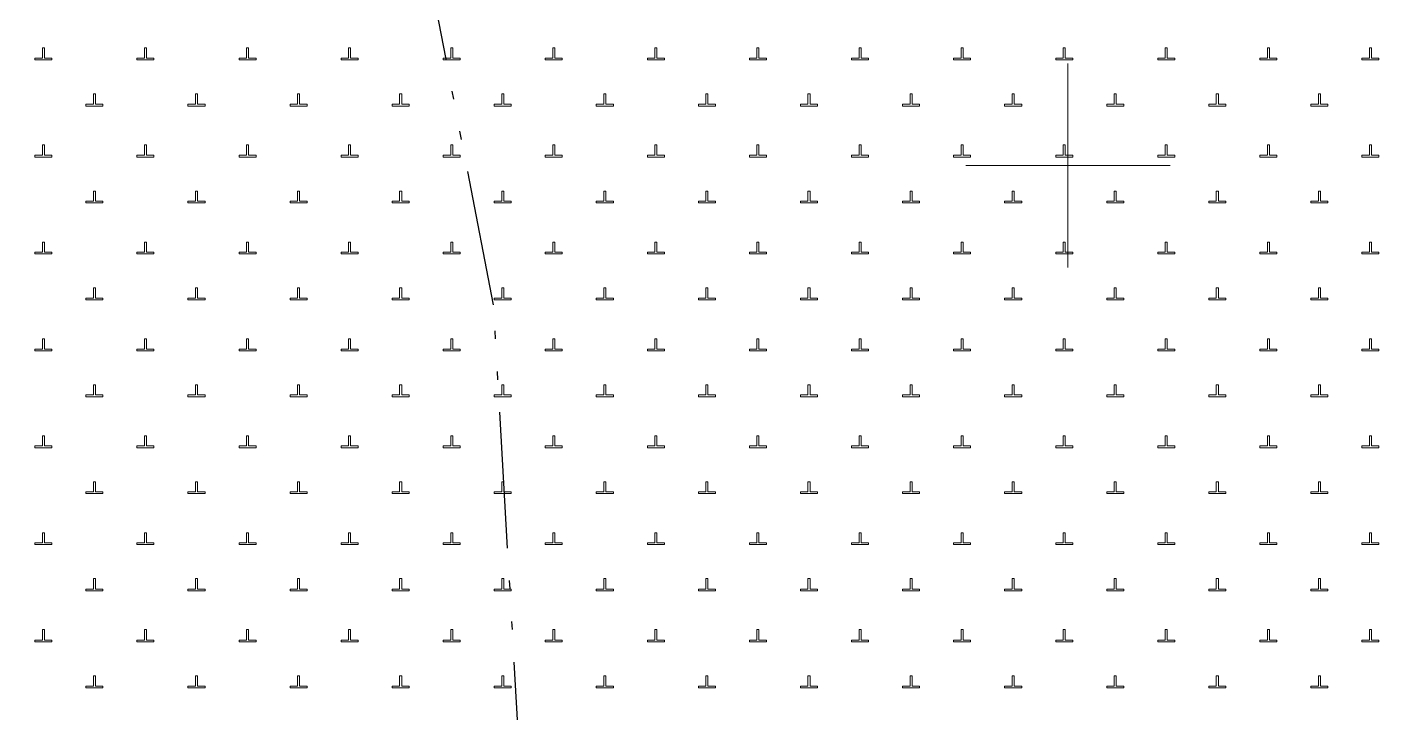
# Model space of a CAD drawing. Header units: metres. Extents: x 550890 to 551618, y 1839259 to 1840146.
# Drawn here: x 551469.41 to 551509.14, y 1839883.9 to 1839904.07 of the extents above; entities that cross this region are included whole.
import ezdxf

# ---------------------------------------------------------------- set-up
doc = ezdxf.new("R2010")
doc.units = ezdxf.units.M
doc.header["$LTSCALE"] = 0.8
doc.linetypes.add('DASH_DOUBLE_DOT', pattern=[9.2, 5, -1.2, 0.3, -1.2, 0.3, -1.2])
for name, color, linetype, lineweight in [('19', 7, 'Continuous', 13), ('2', 7, 'DASH_DOUBLE_DOT', 25), ('63', 7, 'Continuous', 13)]:
    doc.layers.add(name, color=color, linetype=linetype, lineweight=lineweight)

msp = doc.modelspace()

# ---------------------------------------------------------------- linework, layer by layer
at = {"layer": '19'}
for points in [[(551469.64, 1839903.11), (551470.14, 1839903.11), (551470.14, 1839903.16), (551469.92, 1839903.16), (551469.92, 1839903.46), (551469.86, 1839903.46), (551469.86, 1839903.16), (551469.64, 1839903.16)], [(551472.64, 1839903.11), (551473.14, 1839903.11), (551473.14, 1839903.16), (551472.92, 1839903.16), (551472.92, 1839903.46), (551472.86, 1839903.46), (551472.86, 1839903.16), (551472.64, 1839903.16)], [(551475.64, 1839903.11), (551476.14, 1839903.11), (551476.14, 1839903.16), (551475.92, 1839903.16), (551475.92, 1839903.46), (551475.86, 1839903.46), (551475.86, 1839903.16), (551475.64, 1839903.16)], [(551478.64, 1839903.11), (551479.14, 1839903.11), (551479.14, 1839903.16), (551478.92, 1839903.16), (551478.92, 1839903.46), (551478.86, 1839903.46), (551478.86, 1839903.16), (551478.64, 1839903.16)], [(551481.64, 1839903.11), (551482.14, 1839903.11), (551482.14, 1839903.16), (551481.92, 1839903.16), (551481.92, 1839903.46), (551481.86, 1839903.46), (551481.86, 1839903.16), (551481.64, 1839903.16)], [(551484.64, 1839903.11), (551485.14, 1839903.11), (551485.14, 1839903.16), (551484.92, 1839903.16), (551484.92, 1839903.46), (551484.86, 1839903.46), (551484.86, 1839903.16), (551484.64, 1839903.16)], [(551487.64, 1839903.11), (551488.14, 1839903.11), (551488.14, 1839903.16), (551487.92, 1839903.16), (551487.92, 1839903.46), (551487.86, 1839903.46), (551487.86, 1839903.16), (551487.64, 1839903.16)], [(551490.64, 1839903.11), (551491.14, 1839903.11), (551491.14, 1839903.16), (551490.92, 1839903.16), (551490.92, 1839903.46), (551490.86, 1839903.46), (551490.86, 1839903.16), (551490.64, 1839903.16)], [(551493.64, 1839903.11), (551494.14, 1839903.11), (551494.14, 1839903.16), (551493.92, 1839903.16), (551493.92, 1839903.46), (551493.86, 1839903.46), (551493.86, 1839903.16), (551493.64, 1839903.16)], [(551496.64, 1839903.11), (551497.14, 1839903.11), (551497.14, 1839903.16), (551496.92, 1839903.16), (551496.92, 1839903.46), (551496.86, 1839903.46), (551496.86, 1839903.16), (551496.64, 1839903.16)], [(551499.64, 1839903.11), (551500.14, 1839903.11), (551500.14, 1839903.16), (551499.92, 1839903.16), (551499.92, 1839903.46), (551499.86, 1839903.46), (551499.86, 1839903.16), (551499.64, 1839903.16)], [(551502.64, 1839903.11), (551503.14, 1839903.11), (551503.14, 1839903.16), (551502.92, 1839903.16), (551502.92, 1839903.46), (551502.86, 1839903.46), (551502.86, 1839903.16), (551502.64, 1839903.16)], [(551505.64, 1839903.11), (551506.14, 1839903.11), (551506.14, 1839903.16), (551505.92, 1839903.16), (551505.92, 1839903.46), (551505.86, 1839903.46), (551505.86, 1839903.16), (551505.64, 1839903.16)], [(551508.64, 1839903.11), (551509.14, 1839903.11), (551509.14, 1839903.16), (551508.92, 1839903.16), (551508.92, 1839903.46), (551508.86, 1839903.46), (551508.86, 1839903.16), (551508.64, 1839903.16)], [(551471.14, 1839901.75), (551471.64, 1839901.75), (551471.64, 1839901.8), (551471.42, 1839901.8), (551471.42, 1839902.11), (551471.36, 1839902.11), (551471.36, 1839901.8), (551471.14, 1839901.8)], [(551474.14, 1839901.75), (551474.64, 1839901.75), (551474.64, 1839901.8), (551474.42, 1839901.8), (551474.42, 1839902.11), (551474.36, 1839902.11), (551474.36, 1839901.8), (551474.14, 1839901.8)], [(551477.14, 1839901.75), (551477.64, 1839901.75), (551477.64, 1839901.8), (551477.42, 1839901.8), (551477.42, 1839902.11), (551477.36, 1839902.11), (551477.36, 1839901.8), (551477.14, 1839901.8)], [(551480.14, 1839901.75), (551480.64, 1839901.75), (551480.64, 1839901.8), (551480.42, 1839901.8), (551480.42, 1839902.11), (551480.36, 1839902.11), (551480.36, 1839901.8), (551480.14, 1839901.8)], [(551483.14, 1839901.75), (551483.64, 1839901.75), (551483.64, 1839901.8), (551483.42, 1839901.8), (551483.42, 1839902.11), (551483.36, 1839902.11), (551483.36, 1839901.8), (551483.14, 1839901.8)], [(551486.14, 1839901.75), (551486.64, 1839901.75), (551486.64, 1839901.8), (551486.42, 1839901.8), (551486.42, 1839902.11), (551486.36, 1839902.11), (551486.36, 1839901.8), (551486.14, 1839901.8)], [(551489.14, 1839901.75), (551489.64, 1839901.75), (551489.64, 1839901.8), (551489.42, 1839901.8), (551489.42, 1839902.11), (551489.36, 1839902.11), (551489.36, 1839901.8), (551489.14, 1839901.8)], [(551492.14, 1839901.75), (551492.64, 1839901.75), (551492.64, 1839901.8), (551492.42, 1839901.8), (551492.42, 1839902.11), (551492.36, 1839902.11), (551492.36, 1839901.8), (551492.14, 1839901.8)], [(551495.14, 1839901.75), (551495.64, 1839901.75), (551495.64, 1839901.8), (551495.42, 1839901.8), (551495.42, 1839902.11), (551495.36, 1839902.11), (551495.36, 1839901.8), (551495.14, 1839901.8)], [(551498.14, 1839901.75), (551498.64, 1839901.75), (551498.64, 1839901.8), (551498.42, 1839901.8), (551498.42, 1839902.11), (551498.36, 1839902.11), (551498.36, 1839901.8), (551498.14, 1839901.8)], [(551501.14, 1839901.75), (551501.64, 1839901.75), (551501.64, 1839901.8), (551501.42, 1839901.8), (551501.42, 1839902.11), (551501.36, 1839902.11), (551501.36, 1839901.8), (551501.14, 1839901.8)], [(551504.14, 1839901.75), (551504.64, 1839901.75), (551504.64, 1839901.8), (551504.42, 1839901.8), (551504.42, 1839902.11), (551504.36, 1839902.11), (551504.36, 1839901.8), (551504.14, 1839901.8)], [(551507.14, 1839901.75), (551507.64, 1839901.75), (551507.64, 1839901.8), (551507.42, 1839901.8), (551507.42, 1839902.11), (551507.36, 1839902.11), (551507.36, 1839901.8), (551507.14, 1839901.8)], [(551469.64, 1839900.25), (551470.14, 1839900.25), (551470.14, 1839900.3), (551469.92, 1839900.3), (551469.92, 1839900.61), (551469.86, 1839900.61), (551469.86, 1839900.3), (551469.64, 1839900.3)], [(551472.64, 1839900.25), (551473.14, 1839900.25), (551473.14, 1839900.3), (551472.92, 1839900.3), (551472.92, 1839900.61), (551472.86, 1839900.61), (551472.86, 1839900.3), (551472.64, 1839900.3)], [(551475.64, 1839900.25), (551476.14, 1839900.25), (551476.14, 1839900.3), (551475.92, 1839900.3), (551475.92, 1839900.61), (551475.86, 1839900.61), (551475.86, 1839900.3), (551475.64, 1839900.3)], [(551478.64, 1839900.25), (551479.14, 1839900.25), (551479.14, 1839900.3), (551478.92, 1839900.3), (551478.92, 1839900.61), (551478.86, 1839900.61), (551478.86, 1839900.3), (551478.64, 1839900.3)], [(551481.64, 1839900.25), (551482.14, 1839900.25), (551482.14, 1839900.3), (551481.92, 1839900.3), (551481.92, 1839900.61), (551481.86, 1839900.61), (551481.86, 1839900.3), (551481.64, 1839900.3)], [(551484.64, 1839900.25), (551485.14, 1839900.25), (551485.14, 1839900.3), (551484.92, 1839900.3), (551484.92, 1839900.61), (551484.86, 1839900.61), (551484.86, 1839900.3), (551484.64, 1839900.3)], [(551487.64, 1839900.25), (551488.14, 1839900.25), (551488.14, 1839900.3), (551487.92, 1839900.3), (551487.92, 1839900.61), (551487.86, 1839900.61), (551487.86, 1839900.3), (551487.64, 1839900.3)], [(551490.64, 1839900.25), (551491.14, 1839900.25), (551491.14, 1839900.3), (551490.92, 1839900.3), (551490.92, 1839900.61), (551490.86, 1839900.61), (551490.86, 1839900.3), (551490.64, 1839900.3)], [(551493.64, 1839900.25), (551494.14, 1839900.25), (551494.14, 1839900.3), (551493.92, 1839900.3), (551493.92, 1839900.61), (551493.86, 1839900.61), (551493.86, 1839900.3), (551493.64, 1839900.3)], [(551496.64, 1839900.25), (551497.14, 1839900.25), (551497.14, 1839900.3), (551496.92, 1839900.3), (551496.92, 1839900.61), (551496.86, 1839900.61), (551496.86, 1839900.3), (551496.64, 1839900.3)], [(551499.64, 1839900.25), (551500.14, 1839900.25), (551500.14, 1839900.3), (551499.92, 1839900.3), (551499.92, 1839900.61), (551499.86, 1839900.61), (551499.86, 1839900.3), (551499.64, 1839900.3)], [(551502.64, 1839900.25), (551503.14, 1839900.25), (551503.14, 1839900.3), (551502.92, 1839900.3), (551502.92, 1839900.61), (551502.86, 1839900.61), (551502.86, 1839900.3), (551502.64, 1839900.3)], [(551505.64, 1839900.25), (551506.14, 1839900.25), (551506.14, 1839900.3), (551505.92, 1839900.3), (551505.92, 1839900.61), (551505.86, 1839900.61), (551505.86, 1839900.3), (551505.64, 1839900.3)], [(551508.64, 1839900.25), (551509.14, 1839900.25), (551509.14, 1839900.3), (551508.92, 1839900.3), (551508.92, 1839900.61), (551508.86, 1839900.61), (551508.86, 1839900.3), (551508.64, 1839900.3)], [(551471.14, 1839898.9), (551471.64, 1839898.9), (551471.64, 1839898.95), (551471.42, 1839898.95), (551471.42, 1839899.25), (551471.36, 1839899.25), (551471.36, 1839898.95), (551471.14, 1839898.95)], [(551474.14, 1839898.9), (551474.64, 1839898.9), (551474.64, 1839898.95), (551474.42, 1839898.95), (551474.42, 1839899.25), (551474.36, 1839899.25), (551474.36, 1839898.95), (551474.14, 1839898.95)], [(551477.14, 1839898.9), (551477.64, 1839898.9), (551477.64, 1839898.95), (551477.42, 1839898.95), (551477.42, 1839899.25), (551477.36, 1839899.25), (551477.36, 1839898.95), (551477.14, 1839898.95)], [(551480.14, 1839898.9), (551480.64, 1839898.9), (551480.64, 1839898.95), (551480.42, 1839898.95), (551480.42, 1839899.25), (551480.36, 1839899.25), (551480.36, 1839898.95), (551480.14, 1839898.95)], [(551483.14, 1839898.9), (551483.64, 1839898.9), (551483.64, 1839898.95), (551483.42, 1839898.95), (551483.42, 1839899.25), (551483.36, 1839899.25), (551483.36, 1839898.95), (551483.14, 1839898.95)], [(551486.14, 1839898.9), (551486.64, 1839898.9), (551486.64, 1839898.95), (551486.42, 1839898.95), (551486.42, 1839899.25), (551486.36, 1839899.25), (551486.36, 1839898.95), (551486.14, 1839898.95)], [(551489.14, 1839898.9), (551489.64, 1839898.9), (551489.64, 1839898.95), (551489.42, 1839898.95), (551489.42, 1839899.25), (551489.36, 1839899.25), (551489.36, 1839898.95), (551489.14, 1839898.95)], [(551492.14, 1839898.9), (551492.64, 1839898.9), (551492.64, 1839898.95), (551492.42, 1839898.95), (551492.42, 1839899.25), (551492.36, 1839899.25), (551492.36, 1839898.95), (551492.14, 1839898.95)], [(551495.14, 1839898.9), (551495.64, 1839898.9), (551495.64, 1839898.95), (551495.42, 1839898.95), (551495.42, 1839899.25), (551495.36, 1839899.25), (551495.36, 1839898.95), (551495.14, 1839898.95)], [(551498.14, 1839898.9), (551498.64, 1839898.9), (551498.64, 1839898.95), (551498.42, 1839898.95), (551498.42, 1839899.25), (551498.36, 1839899.25), (551498.36, 1839898.95), (551498.14, 1839898.95)], [(551501.14, 1839898.9), (551501.64, 1839898.9), (551501.64, 1839898.95), (551501.42, 1839898.95), (551501.42, 1839899.25), (551501.36, 1839899.25), (551501.36, 1839898.95), (551501.14, 1839898.95)], [(551504.14, 1839898.9), (551504.64, 1839898.9), (551504.64, 1839898.95), (551504.42, 1839898.95), (551504.42, 1839899.25), (551504.36, 1839899.25), (551504.36, 1839898.95), (551504.14, 1839898.95)], [(551507.14, 1839898.9), (551507.64, 1839898.9), (551507.64, 1839898.95), (551507.42, 1839898.95), (551507.42, 1839899.25), (551507.36, 1839899.25), (551507.36, 1839898.95), (551507.14, 1839898.95)], [(551469.64, 1839897.4), (551470.14, 1839897.4), (551470.14, 1839897.45), (551469.92, 1839897.45), (551469.92, 1839897.75), (551469.86, 1839897.75), (551469.86, 1839897.45), (551469.64, 1839897.45)], [(551472.64, 1839897.4), (551473.14, 1839897.4), (551473.14, 1839897.45), (551472.92, 1839897.45), (551472.92, 1839897.75), (551472.86, 1839897.75), (551472.86, 1839897.45), (551472.64, 1839897.45)], [(551475.64, 1839897.4), (551476.14, 1839897.4), (551476.14, 1839897.45), (551475.92, 1839897.45), (551475.92, 1839897.75), (551475.86, 1839897.75), (551475.86, 1839897.45), (551475.64, 1839897.45)], [(551478.64, 1839897.4), (551479.14, 1839897.4), (551479.14, 1839897.45), (551478.92, 1839897.45), (551478.92, 1839897.75), (551478.86, 1839897.75), (551478.86, 1839897.45), (551478.64, 1839897.45)], [(551481.64, 1839897.4), (551482.14, 1839897.4), (551482.14, 1839897.45), (551481.92, 1839897.45), (551481.92, 1839897.75), (551481.86, 1839897.75), (551481.86, 1839897.45), (551481.64, 1839897.45)], [(551484.64, 1839897.4), (551485.14, 1839897.4), (551485.14, 1839897.45), (551484.92, 1839897.45), (551484.92, 1839897.75), (551484.86, 1839897.75), (551484.86, 1839897.45), (551484.64, 1839897.45)], [(551487.64, 1839897.4), (551488.14, 1839897.4), (551488.14, 1839897.45), (551487.92, 1839897.45), (551487.92, 1839897.75), (551487.86, 1839897.75), (551487.86, 1839897.45), (551487.64, 1839897.45)], [(551490.64, 1839897.4), (551491.14, 1839897.4), (551491.14, 1839897.45), (551490.92, 1839897.45), (551490.92, 1839897.75), (551490.86, 1839897.75), (551490.86, 1839897.45), (551490.64, 1839897.45)], [(551493.64, 1839897.4), (551494.14, 1839897.4), (551494.14, 1839897.45), (551493.92, 1839897.45), (551493.92, 1839897.75), (551493.86, 1839897.75), (551493.86, 1839897.45), (551493.64, 1839897.45)], [(551496.64, 1839897.4), (551497.14, 1839897.4), (551497.14, 1839897.45), (551496.92, 1839897.45), (551496.92, 1839897.75), (551496.86, 1839897.75), (551496.86, 1839897.45), (551496.64, 1839897.45)], [(551499.64, 1839897.4), (551500.14, 1839897.4), (551500.14, 1839897.45), (551499.92, 1839897.45), (551499.92, 1839897.75), (551499.86, 1839897.75), (551499.86, 1839897.45), (551499.64, 1839897.45)], [(551502.64, 1839897.4), (551503.14, 1839897.4), (551503.14, 1839897.45), (551502.92, 1839897.45), (551502.92, 1839897.75), (551502.86, 1839897.75), (551502.86, 1839897.45), (551502.64, 1839897.45)], [(551505.64, 1839897.4), (551506.14, 1839897.4), (551506.14, 1839897.45), (551505.92, 1839897.45), (551505.92, 1839897.75), (551505.86, 1839897.75), (551505.86, 1839897.45), (551505.64, 1839897.45)], [(551508.64, 1839897.4), (551509.14, 1839897.4), (551509.14, 1839897.45), (551508.92, 1839897.45), (551508.92, 1839897.75), (551508.86, 1839897.75), (551508.86, 1839897.45), (551508.64, 1839897.45)], [(551471.14, 1839896.05), (551471.64, 1839896.05), (551471.64, 1839896.1), (551471.42, 1839896.1), (551471.42, 1839896.4), (551471.36, 1839896.4), (551471.36, 1839896.1), (551471.14, 1839896.1)], [(551474.14, 1839896.05), (551474.64, 1839896.05), (551474.64, 1839896.1), (551474.42, 1839896.1), (551474.42, 1839896.4), (551474.36, 1839896.4), (551474.36, 1839896.1), (551474.14, 1839896.1)], [(551477.14, 1839896.05), (551477.64, 1839896.05), (551477.64, 1839896.1), (551477.42, 1839896.1), (551477.42, 1839896.4), (551477.36, 1839896.4), (551477.36, 1839896.1), (551477.14, 1839896.1)], [(551480.14, 1839896.05), (551480.64, 1839896.05), (551480.64, 1839896.1), (551480.42, 1839896.1), (551480.42, 1839896.4), (551480.36, 1839896.4), (551480.36, 1839896.1), (551480.14, 1839896.1)], [(551483.14, 1839896.05), (551483.64, 1839896.05), (551483.64, 1839896.1), (551483.42, 1839896.1), (551483.42, 1839896.4), (551483.36, 1839896.4), (551483.36, 1839896.1), (551483.14, 1839896.1)], [(551486.14, 1839896.05), (551486.64, 1839896.05), (551486.64, 1839896.1), (551486.42, 1839896.1), (551486.42, 1839896.4), (551486.36, 1839896.4), (551486.36, 1839896.1), (551486.14, 1839896.1)], [(551489.14, 1839896.05), (551489.64, 1839896.05), (551489.64, 1839896.1), (551489.42, 1839896.1), (551489.42, 1839896.4), (551489.36, 1839896.4), (551489.36, 1839896.1), (551489.14, 1839896.1)], [(551492.14, 1839896.05), (551492.64, 1839896.05), (551492.64, 1839896.1), (551492.42, 1839896.1), (551492.42, 1839896.4), (551492.36, 1839896.4), (551492.36, 1839896.1), (551492.14, 1839896.1)], [(551495.14, 1839896.05), (551495.64, 1839896.05), (551495.64, 1839896.1), (551495.42, 1839896.1), (551495.42, 1839896.4), (551495.36, 1839896.4), (551495.36, 1839896.1), (551495.14, 1839896.1)], [(551498.14, 1839896.05), (551498.64, 1839896.05), (551498.64, 1839896.1), (551498.42, 1839896.1), (551498.42, 1839896.4), (551498.36, 1839896.4), (551498.36, 1839896.1), (551498.14, 1839896.1)], [(551501.14, 1839896.05), (551501.64, 1839896.05), (551501.64, 1839896.1), (551501.42, 1839896.1), (551501.42, 1839896.4), (551501.36, 1839896.4), (551501.36, 1839896.1), (551501.14, 1839896.1)], [(551504.14, 1839896.05), (551504.64, 1839896.05), (551504.64, 1839896.1), (551504.42, 1839896.1), (551504.42, 1839896.4), (551504.36, 1839896.4), (551504.36, 1839896.1), (551504.14, 1839896.1)], [(551507.14, 1839896.05), (551507.64, 1839896.05), (551507.64, 1839896.1), (551507.42, 1839896.1), (551507.42, 1839896.4), (551507.36, 1839896.4), (551507.36, 1839896.1), (551507.14, 1839896.1)], [(551469.64, 1839894.55), (551470.14, 1839894.55), (551470.14, 1839894.6), (551469.92, 1839894.6), (551469.92, 1839894.9), (551469.86, 1839894.9), (551469.86, 1839894.6), (551469.64, 1839894.6)], [(551472.64, 1839894.55), (551473.14, 1839894.55), (551473.14, 1839894.6), (551472.92, 1839894.6), (551472.92, 1839894.9), (551472.86, 1839894.9), (551472.86, 1839894.6), (551472.64, 1839894.6)], [(551475.64, 1839894.55), (551476.14, 1839894.55), (551476.14, 1839894.6), (551475.92, 1839894.6), (551475.92, 1839894.9), (551475.86, 1839894.9), (551475.86, 1839894.6), (551475.64, 1839894.6)], [(551478.64, 1839894.55), (551479.14, 1839894.55), (551479.14, 1839894.6), (551478.92, 1839894.6), (551478.92, 1839894.9), (551478.86, 1839894.9), (551478.86, 1839894.6), (551478.64, 1839894.6)], [(551481.64, 1839894.55), (551482.14, 1839894.55), (551482.14, 1839894.6), (551481.92, 1839894.6), (551481.92, 1839894.9), (551481.86, 1839894.9), (551481.86, 1839894.6), (551481.64, 1839894.6)], [(551484.64, 1839894.55), (551485.14, 1839894.55), (551485.14, 1839894.6), (551484.92, 1839894.6), (551484.92, 1839894.9), (551484.86, 1839894.9), (551484.86, 1839894.6), (551484.64, 1839894.6)], [(551487.64, 1839894.55), (551488.14, 1839894.55), (551488.14, 1839894.6), (551487.92, 1839894.6), (551487.92, 1839894.9), (551487.86, 1839894.9), (551487.86, 1839894.6), (551487.64, 1839894.6)], [(551490.64, 1839894.55), (551491.14, 1839894.55), (551491.14, 1839894.6), (551490.92, 1839894.6), (551490.92, 1839894.9), (551490.86, 1839894.9), (551490.86, 1839894.6), (551490.64, 1839894.6)], [(551493.64, 1839894.55), (551494.14, 1839894.55), (551494.14, 1839894.6), (551493.92, 1839894.6), (551493.92, 1839894.9), (551493.86, 1839894.9), (551493.86, 1839894.6), (551493.64, 1839894.6)], [(551496.64, 1839894.55), (551497.14, 1839894.55), (551497.14, 1839894.6), (551496.92, 1839894.6), (551496.92, 1839894.9), (551496.86, 1839894.9), (551496.86, 1839894.6), (551496.64, 1839894.6)], [(551499.64, 1839894.55), (551500.14, 1839894.55), (551500.14, 1839894.6), (551499.92, 1839894.6), (551499.92, 1839894.9), (551499.86, 1839894.9), (551499.86, 1839894.6), (551499.64, 1839894.6)], [(551502.64, 1839894.55), (551503.14, 1839894.55), (551503.14, 1839894.6), (551502.92, 1839894.6), (551502.92, 1839894.9), (551502.86, 1839894.9), (551502.86, 1839894.6), (551502.64, 1839894.6)], [(551505.64, 1839894.55), (551506.14, 1839894.55), (551506.14, 1839894.6), (551505.92, 1839894.6), (551505.92, 1839894.9), (551505.86, 1839894.9), (551505.86, 1839894.6), (551505.64, 1839894.6)], [(551508.64, 1839894.55), (551509.14, 1839894.55), (551509.14, 1839894.6), (551508.92, 1839894.6), (551508.92, 1839894.9), (551508.86, 1839894.9), (551508.86, 1839894.6), (551508.64, 1839894.6)], [(551471.14, 1839893.2), (551471.64, 1839893.2), (551471.64, 1839893.25), (551471.42, 1839893.25), (551471.42, 1839893.55), (551471.36, 1839893.55), (551471.36, 1839893.25), (551471.14, 1839893.25)], [(551474.14, 1839893.2), (551474.64, 1839893.2), (551474.64, 1839893.25), (551474.42, 1839893.25), (551474.42, 1839893.55), (551474.36, 1839893.55), (551474.36, 1839893.25), (551474.14, 1839893.25)], [(551477.14, 1839893.2), (551477.64, 1839893.2), (551477.64, 1839893.25), (551477.42, 1839893.25), (551477.42, 1839893.55), (551477.36, 1839893.55), (551477.36, 1839893.25), (551477.14, 1839893.25)], [(551480.14, 1839893.2), (551480.64, 1839893.2), (551480.64, 1839893.25), (551480.42, 1839893.25), (551480.42, 1839893.55), (551480.36, 1839893.55), (551480.36, 1839893.25), (551480.14, 1839893.25)], [(551483.14, 1839893.2), (551483.64, 1839893.2), (551483.64, 1839893.25), (551483.42, 1839893.25), (551483.42, 1839893.55), (551483.36, 1839893.55), (551483.36, 1839893.25), (551483.14, 1839893.25)], [(551486.14, 1839893.2), (551486.64, 1839893.2), (551486.64, 1839893.25), (551486.42, 1839893.25), (551486.42, 1839893.55), (551486.36, 1839893.55), (551486.36, 1839893.25), (551486.14, 1839893.25)], [(551489.14, 1839893.2), (551489.64, 1839893.2), (551489.64, 1839893.25), (551489.42, 1839893.25), (551489.42, 1839893.55), (551489.36, 1839893.55), (551489.36, 1839893.25), (551489.14, 1839893.25)], [(551492.14, 1839893.2), (551492.64, 1839893.2), (551492.64, 1839893.25), (551492.42, 1839893.25), (551492.42, 1839893.55), (551492.36, 1839893.55), (551492.36, 1839893.25), (551492.14, 1839893.25)], [(551495.14, 1839893.2), (551495.64, 1839893.2), (551495.64, 1839893.25), (551495.42, 1839893.25), (551495.42, 1839893.55), (551495.36, 1839893.55), (551495.36, 1839893.25), (551495.14, 1839893.25)], [(551498.14, 1839893.2), (551498.64, 1839893.2), (551498.64, 1839893.25), (551498.42, 1839893.25), (551498.42, 1839893.55), (551498.36, 1839893.55), (551498.36, 1839893.25), (551498.14, 1839893.25)], [(551501.14, 1839893.2), (551501.64, 1839893.2), (551501.64, 1839893.25), (551501.42, 1839893.25), (551501.42, 1839893.55), (551501.36, 1839893.55), (551501.36, 1839893.25), (551501.14, 1839893.25)], [(551504.14, 1839893.2), (551504.64, 1839893.2), (551504.64, 1839893.25), (551504.42, 1839893.25), (551504.42, 1839893.55), (551504.36, 1839893.55), (551504.36, 1839893.25), (551504.14, 1839893.25)], [(551507.14, 1839893.2), (551507.64, 1839893.2), (551507.64, 1839893.25), (551507.42, 1839893.25), (551507.42, 1839893.55), (551507.36, 1839893.55), (551507.36, 1839893.25), (551507.14, 1839893.25)], [(551469.64, 1839891.7), (551470.14, 1839891.7), (551470.14, 1839891.75), (551469.92, 1839891.75), (551469.92, 1839892.05), (551469.86, 1839892.05), (551469.86, 1839891.75), (551469.64, 1839891.75)], [(551472.64, 1839891.7), (551473.14, 1839891.7), (551473.14, 1839891.75), (551472.92, 1839891.75), (551472.92, 1839892.05), (551472.86, 1839892.05), (551472.86, 1839891.75), (551472.64, 1839891.75)], [(551475.64, 1839891.7), (551476.14, 1839891.7), (551476.14, 1839891.75), (551475.92, 1839891.75), (551475.92, 1839892.05), (551475.86, 1839892.05), (551475.86, 1839891.75), (551475.64, 1839891.75)], [(551478.64, 1839891.7), (551479.14, 1839891.7), (551479.14, 1839891.75), (551478.92, 1839891.75), (551478.92, 1839892.05), (551478.86, 1839892.05), (551478.86, 1839891.75), (551478.64, 1839891.75)], [(551481.64, 1839891.7), (551482.14, 1839891.7), (551482.14, 1839891.75), (551481.92, 1839891.75), (551481.92, 1839892.05), (551481.86, 1839892.05), (551481.86, 1839891.75), (551481.64, 1839891.75)], [(551484.64, 1839891.7), (551485.14, 1839891.7), (551485.14, 1839891.75), (551484.92, 1839891.75), (551484.92, 1839892.05), (551484.86, 1839892.05), (551484.86, 1839891.75), (551484.64, 1839891.75)], [(551487.64, 1839891.7), (551488.14, 1839891.7), (551488.14, 1839891.75), (551487.92, 1839891.75), (551487.92, 1839892.05), (551487.86, 1839892.05), (551487.86, 1839891.75), (551487.64, 1839891.75)], [(551490.64, 1839891.7), (551491.14, 1839891.7), (551491.14, 1839891.75), (551490.92, 1839891.75), (551490.92, 1839892.05), (551490.86, 1839892.05), (551490.86, 1839891.75), (551490.64, 1839891.75)], [(551493.64, 1839891.7), (551494.14, 1839891.7), (551494.14, 1839891.75), (551493.92, 1839891.75), (551493.92, 1839892.05), (551493.86, 1839892.05), (551493.86, 1839891.75), (551493.64, 1839891.75)], [(551496.64, 1839891.7), (551497.14, 1839891.7), (551497.14, 1839891.75), (551496.92, 1839891.75), (551496.92, 1839892.05), (551496.86, 1839892.05), (551496.86, 1839891.75), (551496.64, 1839891.75)], [(551499.64, 1839891.7), (551500.14, 1839891.7), (551500.14, 1839891.75), (551499.92, 1839891.75), (551499.92, 1839892.05), (551499.86, 1839892.05), (551499.86, 1839891.75), (551499.64, 1839891.75)], [(551502.64, 1839891.7), (551503.14, 1839891.7), (551503.14, 1839891.75), (551502.92, 1839891.75), (551502.92, 1839892.05), (551502.86, 1839892.05), (551502.86, 1839891.75), (551502.64, 1839891.75)], [(551505.64, 1839891.7), (551506.14, 1839891.7), (551506.14, 1839891.75), (551505.92, 1839891.75), (551505.92, 1839892.05), (551505.86, 1839892.05), (551505.86, 1839891.75), (551505.64, 1839891.75)], [(551508.64, 1839891.7), (551509.14, 1839891.7), (551509.14, 1839891.75), (551508.92, 1839891.75), (551508.92, 1839892.05), (551508.86, 1839892.05), (551508.86, 1839891.75), (551508.64, 1839891.75)], [(551471.14, 1839890.35), (551471.64, 1839890.35), (551471.64, 1839890.4), (551471.42, 1839890.4), (551471.42, 1839890.7), (551471.36, 1839890.7), (551471.36, 1839890.4), (551471.14, 1839890.4)], [(551474.14, 1839890.35), (551474.64, 1839890.35), (551474.64, 1839890.4), (551474.42, 1839890.4), (551474.42, 1839890.7), (551474.36, 1839890.7), (551474.36, 1839890.4), (551474.14, 1839890.4)], [(551477.14, 1839890.35), (551477.64, 1839890.35), (551477.64, 1839890.4), (551477.42, 1839890.4), (551477.42, 1839890.7), (551477.36, 1839890.7), (551477.36, 1839890.4), (551477.14, 1839890.4)], [(551480.14, 1839890.35), (551480.64, 1839890.35), (551480.64, 1839890.4), (551480.42, 1839890.4), (551480.42, 1839890.7), (551480.36, 1839890.7), (551480.36, 1839890.4), (551480.14, 1839890.4)], [(551483.14, 1839890.35), (551483.64, 1839890.35), (551483.64, 1839890.4), (551483.42, 1839890.4), (551483.42, 1839890.7), (551483.36, 1839890.7), (551483.36, 1839890.4), (551483.14, 1839890.4)], [(551486.14, 1839890.35), (551486.64, 1839890.35), (551486.64, 1839890.4), (551486.42, 1839890.4), (551486.42, 1839890.7), (551486.36, 1839890.7), (551486.36, 1839890.4), (551486.14, 1839890.4)], [(551489.14, 1839890.35), (551489.64, 1839890.35), (551489.64, 1839890.4), (551489.42, 1839890.4), (551489.42, 1839890.7), (551489.36, 1839890.7), (551489.36, 1839890.4), (551489.14, 1839890.4)], [(551492.14, 1839890.35), (551492.64, 1839890.35), (551492.64, 1839890.4), (551492.42, 1839890.4), (551492.42, 1839890.7), (551492.36, 1839890.7), (551492.36, 1839890.4), (551492.14, 1839890.4)], [(551495.14, 1839890.35), (551495.64, 1839890.35), (551495.64, 1839890.4), (551495.42, 1839890.4), (551495.42, 1839890.7), (551495.36, 1839890.7), (551495.36, 1839890.4), (551495.14, 1839890.4)], [(551498.14, 1839890.35), (551498.64, 1839890.35), (551498.64, 1839890.4), (551498.42, 1839890.4), (551498.42, 1839890.7), (551498.36, 1839890.7), (551498.36, 1839890.4), (551498.14, 1839890.4)], [(551501.14, 1839890.35), (551501.64, 1839890.35), (551501.64, 1839890.4), (551501.42, 1839890.4), (551501.42, 1839890.7), (551501.36, 1839890.7), (551501.36, 1839890.4), (551501.14, 1839890.4)], [(551504.14, 1839890.35), (551504.64, 1839890.35), (551504.64, 1839890.4), (551504.42, 1839890.4), (551504.42, 1839890.7), (551504.36, 1839890.7), (551504.36, 1839890.4), (551504.14, 1839890.4)], [(551507.14, 1839890.35), (551507.64, 1839890.35), (551507.64, 1839890.4), (551507.42, 1839890.4), (551507.42, 1839890.7), (551507.36, 1839890.7), (551507.36, 1839890.4), (551507.14, 1839890.4)], [(551469.64, 1839888.85), (551470.14, 1839888.85), (551470.14, 1839888.9), (551469.92, 1839888.9), (551469.92, 1839889.2), (551469.86, 1839889.2), (551469.86, 1839888.9), (551469.64, 1839888.9)], [(551472.64, 1839888.85), (551473.14, 1839888.85), (551473.14, 1839888.9), (551472.92, 1839888.9), (551472.92, 1839889.2), (551472.86, 1839889.2), (551472.86, 1839888.9), (551472.64, 1839888.9)], [(551475.64, 1839888.85), (551476.14, 1839888.85), (551476.14, 1839888.9), (551475.92, 1839888.9), (551475.92, 1839889.2), (551475.86, 1839889.2), (551475.86, 1839888.9), (551475.64, 1839888.9)], [(551478.64, 1839888.85), (551479.14, 1839888.85), (551479.14, 1839888.9), (551478.92, 1839888.9), (551478.92, 1839889.2), (551478.86, 1839889.2), (551478.86, 1839888.9), (551478.64, 1839888.9)], [(551481.64, 1839888.85), (551482.14, 1839888.85), (551482.14, 1839888.9), (551481.92, 1839888.9), (551481.92, 1839889.2), (551481.86, 1839889.2), (551481.86, 1839888.9), (551481.64, 1839888.9)], [(551484.64, 1839888.85), (551485.14, 1839888.85), (551485.14, 1839888.9), (551484.92, 1839888.9), (551484.92, 1839889.2), (551484.86, 1839889.2), (551484.86, 1839888.9), (551484.64, 1839888.9)], [(551487.64, 1839888.85), (551488.14, 1839888.85), (551488.14, 1839888.9), (551487.92, 1839888.9), (551487.92, 1839889.2), (551487.86, 1839889.2), (551487.86, 1839888.9), (551487.64, 1839888.9)], [(551490.64, 1839888.85), (551491.14, 1839888.85), (551491.14, 1839888.9), (551490.92, 1839888.9), (551490.92, 1839889.2), (551490.86, 1839889.2), (551490.86, 1839888.9), (551490.64, 1839888.9)], [(551493.64, 1839888.85), (551494.14, 1839888.85), (551494.14, 1839888.9), (551493.92, 1839888.9), (551493.92, 1839889.2), (551493.86, 1839889.2), (551493.86, 1839888.9), (551493.64, 1839888.9)], [(551496.64, 1839888.85), (551497.14, 1839888.85), (551497.14, 1839888.9), (551496.92, 1839888.9), (551496.92, 1839889.2), (551496.86, 1839889.2), (551496.86, 1839888.9), (551496.64, 1839888.9)], [(551499.64, 1839888.85), (551500.14, 1839888.85), (551500.14, 1839888.9), (551499.92, 1839888.9), (551499.92, 1839889.2), (551499.86, 1839889.2), (551499.86, 1839888.9), (551499.64, 1839888.9)], [(551502.64, 1839888.85), (551503.14, 1839888.85), (551503.14, 1839888.9), (551502.92, 1839888.9), (551502.92, 1839889.2), (551502.86, 1839889.2), (551502.86, 1839888.9), (551502.64, 1839888.9)], [(551505.64, 1839888.85), (551506.14, 1839888.85), (551506.14, 1839888.9), (551505.92, 1839888.9), (551505.92, 1839889.2), (551505.86, 1839889.2), (551505.86, 1839888.9), (551505.64, 1839888.9)], [(551508.64, 1839888.85), (551509.14, 1839888.85), (551509.14, 1839888.9), (551508.92, 1839888.9), (551508.92, 1839889.2), (551508.86, 1839889.2), (551508.86, 1839888.9), (551508.64, 1839888.9)], [(551471.14, 1839887.49), (551471.64, 1839887.49), (551471.64, 1839887.54), (551471.42, 1839887.54), (551471.42, 1839887.85), (551471.36, 1839887.85), (551471.36, 1839887.54), (551471.14, 1839887.54)], [(551474.14, 1839887.49), (551474.64, 1839887.49), (551474.64, 1839887.54), (551474.42, 1839887.54), (551474.42, 1839887.85), (551474.36, 1839887.85), (551474.36, 1839887.54), (551474.14, 1839887.54)], [(551477.14, 1839887.49), (551477.64, 1839887.49), (551477.64, 1839887.54), (551477.42, 1839887.54), (551477.42, 1839887.85), (551477.36, 1839887.85), (551477.36, 1839887.54), (551477.14, 1839887.54)], [(551480.14, 1839887.49), (551480.64, 1839887.49), (551480.64, 1839887.54), (551480.42, 1839887.54), (551480.42, 1839887.85), (551480.36, 1839887.85), (551480.36, 1839887.54), (551480.14, 1839887.54)], [(551483.14, 1839887.49), (551483.64, 1839887.49), (551483.64, 1839887.54), (551483.42, 1839887.54), (551483.42, 1839887.85), (551483.36, 1839887.85), (551483.36, 1839887.54), (551483.14, 1839887.54)], [(551486.14, 1839887.49), (551486.64, 1839887.49), (551486.64, 1839887.54), (551486.42, 1839887.54), (551486.42, 1839887.85), (551486.36, 1839887.85), (551486.36, 1839887.54), (551486.14, 1839887.54)], [(551489.14, 1839887.49), (551489.64, 1839887.49), (551489.64, 1839887.54), (551489.42, 1839887.54), (551489.42, 1839887.85), (551489.36, 1839887.85), (551489.36, 1839887.54), (551489.14, 1839887.54)], [(551492.14, 1839887.49), (551492.64, 1839887.49), (551492.64, 1839887.54), (551492.42, 1839887.54), (551492.42, 1839887.85), (551492.36, 1839887.85), (551492.36, 1839887.54), (551492.14, 1839887.54)], [(551495.14, 1839887.49), (551495.64, 1839887.49), (551495.64, 1839887.54), (551495.42, 1839887.54), (551495.42, 1839887.85), (551495.36, 1839887.85), (551495.36, 1839887.54), (551495.14, 1839887.54)], [(551498.14, 1839887.49), (551498.64, 1839887.49), (551498.64, 1839887.54), (551498.42, 1839887.54), (551498.42, 1839887.85), (551498.36, 1839887.85), (551498.36, 1839887.54), (551498.14, 1839887.54)], [(551501.14, 1839887.49), (551501.64, 1839887.49), (551501.64, 1839887.54), (551501.42, 1839887.54), (551501.42, 1839887.85), (551501.36, 1839887.85), (551501.36, 1839887.54), (551501.14, 1839887.54)], [(551504.14, 1839887.49), (551504.64, 1839887.49), (551504.64, 1839887.54), (551504.42, 1839887.54), (551504.42, 1839887.85), (551504.36, 1839887.85), (551504.36, 1839887.54), (551504.14, 1839887.54)], [(551507.14, 1839887.49), (551507.64, 1839887.49), (551507.64, 1839887.54), (551507.42, 1839887.54), (551507.42, 1839887.85), (551507.36, 1839887.85), (551507.36, 1839887.54), (551507.14, 1839887.54)], [(551469.64, 1839885.99), (551470.14, 1839885.99), (551470.14, 1839886.04), (551469.92, 1839886.04), (551469.92, 1839886.35), (551469.86, 1839886.35), (551469.86, 1839886.04), (551469.64, 1839886.04)], [(551472.64, 1839885.99), (551473.14, 1839885.99), (551473.14, 1839886.04), (551472.92, 1839886.04), (551472.92, 1839886.35), (551472.86, 1839886.35), (551472.86, 1839886.04), (551472.64, 1839886.04)], [(551475.64, 1839885.99), (551476.14, 1839885.99), (551476.14, 1839886.04), (551475.92, 1839886.04), (551475.92, 1839886.35), (551475.86, 1839886.35), (551475.86, 1839886.04), (551475.64, 1839886.04)], [(551478.64, 1839885.99), (551479.14, 1839885.99), (551479.14, 1839886.04), (551478.92, 1839886.04), (551478.92, 1839886.35), (551478.86, 1839886.35), (551478.86, 1839886.04), (551478.64, 1839886.04)], [(551481.64, 1839885.99), (551482.14, 1839885.99), (551482.14, 1839886.04), (551481.92, 1839886.04), (551481.92, 1839886.35), (551481.86, 1839886.35), (551481.86, 1839886.04), (551481.64, 1839886.04)], [(551484.64, 1839885.99), (551485.14, 1839885.99), (551485.14, 1839886.04), (551484.92, 1839886.04), (551484.92, 1839886.35), (551484.86, 1839886.35), (551484.86, 1839886.04), (551484.64, 1839886.04)], [(551487.64, 1839885.99), (551488.14, 1839885.99), (551488.14, 1839886.04), (551487.92, 1839886.04), (551487.92, 1839886.35), (551487.86, 1839886.35), (551487.86, 1839886.04), (551487.64, 1839886.04)], [(551490.64, 1839885.99), (551491.14, 1839885.99), (551491.14, 1839886.04), (551490.92, 1839886.04), (551490.92, 1839886.35), (551490.86, 1839886.35), (551490.86, 1839886.04), (551490.64, 1839886.04)], [(551493.64, 1839885.99), (551494.14, 1839885.99), (551494.14, 1839886.04), (551493.92, 1839886.04), (551493.92, 1839886.35), (551493.86, 1839886.35), (551493.86, 1839886.04), (551493.64, 1839886.04)], [(551496.64, 1839885.99), (551497.14, 1839885.99), (551497.14, 1839886.04), (551496.92, 1839886.04), (551496.92, 1839886.35), (551496.86, 1839886.35), (551496.86, 1839886.04), (551496.64, 1839886.04)], [(551499.64, 1839885.99), (551500.14, 1839885.99), (551500.14, 1839886.04), (551499.92, 1839886.04), (551499.92, 1839886.35), (551499.86, 1839886.35), (551499.86, 1839886.04), (551499.64, 1839886.04)], [(551502.64, 1839885.99), (551503.14, 1839885.99), (551503.14, 1839886.04), (551502.92, 1839886.04), (551502.92, 1839886.35), (551502.86, 1839886.35), (551502.86, 1839886.04), (551502.64, 1839886.04)], [(551505.64, 1839885.99), (551506.14, 1839885.99), (551506.14, 1839886.04), (551505.92, 1839886.04), (551505.92, 1839886.35), (551505.86, 1839886.35), (551505.86, 1839886.04), (551505.64, 1839886.04)], [(551508.64, 1839885.99), (551509.14, 1839885.99), (551509.14, 1839886.04), (551508.92, 1839886.04), (551508.92, 1839886.35), (551508.86, 1839886.35), (551508.86, 1839886.04), (551508.64, 1839886.04)], [(551471.14, 1839884.64), (551471.64, 1839884.64), (551471.64, 1839884.69), (551471.42, 1839884.69), (551471.42, 1839884.99), (551471.36, 1839884.99), (551471.36, 1839884.69), (551471.14, 1839884.69)], [(551474.14, 1839884.64), (551474.64, 1839884.64), (551474.64, 1839884.69), (551474.42, 1839884.69), (551474.42, 1839884.99), (551474.36, 1839884.99), (551474.36, 1839884.69), (551474.14, 1839884.69)], [(551477.14, 1839884.64), (551477.64, 1839884.64), (551477.64, 1839884.69), (551477.42, 1839884.69), (551477.42, 1839884.99), (551477.36, 1839884.99), (551477.36, 1839884.69), (551477.14, 1839884.69)], [(551480.14, 1839884.64), (551480.64, 1839884.64), (551480.64, 1839884.69), (551480.42, 1839884.69), (551480.42, 1839884.99), (551480.36, 1839884.99), (551480.36, 1839884.69), (551480.14, 1839884.69)], [(551483.14, 1839884.64), (551483.64, 1839884.64), (551483.64, 1839884.69), (551483.42, 1839884.69), (551483.42, 1839884.99), (551483.36, 1839884.99), (551483.36, 1839884.69), (551483.14, 1839884.69)], [(551486.14, 1839884.64), (551486.64, 1839884.64), (551486.64, 1839884.69), (551486.42, 1839884.69), (551486.42, 1839884.99), (551486.36, 1839884.99), (551486.36, 1839884.69), (551486.14, 1839884.69)], [(551489.14, 1839884.64), (551489.64, 1839884.64), (551489.64, 1839884.69), (551489.42, 1839884.69), (551489.42, 1839884.99), (551489.36, 1839884.99), (551489.36, 1839884.69), (551489.14, 1839884.69)], [(551492.14, 1839884.64), (551492.64, 1839884.64), (551492.64, 1839884.69), (551492.42, 1839884.69), (551492.42, 1839884.99), (551492.36, 1839884.99), (551492.36, 1839884.69), (551492.14, 1839884.69)], [(551495.14, 1839884.64), (551495.64, 1839884.64), (551495.64, 1839884.69), (551495.42, 1839884.69), (551495.42, 1839884.99), (551495.36, 1839884.99), (551495.36, 1839884.69), (551495.14, 1839884.69)], [(551498.14, 1839884.64), (551498.64, 1839884.64), (551498.64, 1839884.69), (551498.42, 1839884.69), (551498.42, 1839884.99), (551498.36, 1839884.99), (551498.36, 1839884.69), (551498.14, 1839884.69)], [(551501.14, 1839884.64), (551501.64, 1839884.64), (551501.64, 1839884.69), (551501.42, 1839884.69), (551501.42, 1839884.99), (551501.36, 1839884.99), (551501.36, 1839884.69), (551501.14, 1839884.69)], [(551504.14, 1839884.64), (551504.64, 1839884.64), (551504.64, 1839884.69), (551504.42, 1839884.69), (551504.42, 1839884.99), (551504.36, 1839884.99), (551504.36, 1839884.69), (551504.14, 1839884.69)], [(551507.14, 1839884.64), (551507.64, 1839884.64), (551507.64, 1839884.69), (551507.42, 1839884.69), (551507.42, 1839884.99), (551507.36, 1839884.99), (551507.36, 1839884.69), (551507.14, 1839884.69)]]:
    msp.add_lwpolyline(points, close=True, dxfattribs=at)
at = {"layer": '2'}
msp.add_lwpolyline([(551493.35, 1839663.31), (551491.72, 1839678.58), (551490.67, 1839729.38), (551487.11, 1839775.71), (551484.86, 1839816.34), (551487.21, 1839855.16), (551483.96, 1839881.4), (551483.12, 1839895.9), (551476.28, 1839931.28), (551478.92, 1839948.79), (551477.31, 1840013.65), (551475.85, 1840040.3), (551469.41, 1840069.94)], dxfattribs=at)
at = {"layer": '63'}
for p, q in [((551500, 1839897), (551500, 1839903)), ((551497, 1839900), (551503, 1839900))]:
    msp.add_line(p, q, dxfattribs=at)

doc.saveas('drawing.dxf')
